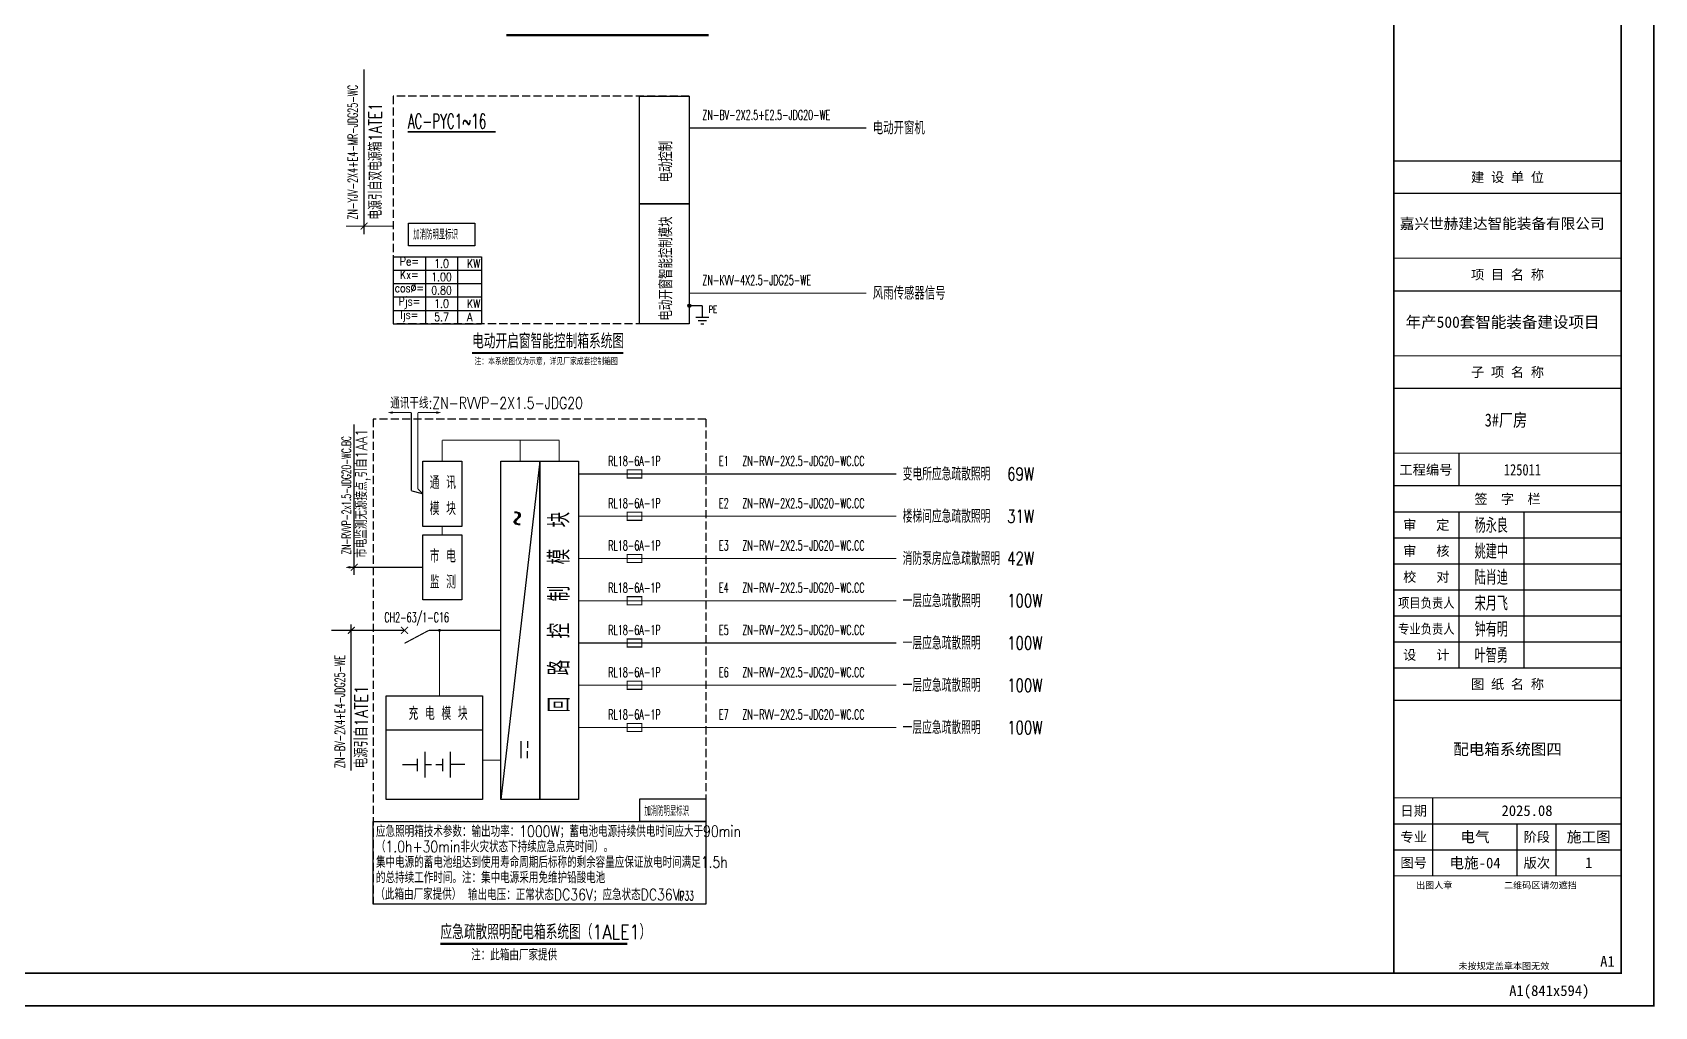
# Model space of a CAD drawing. Extents: x -1396510 to 1250330, y -1892470 to 1623980.
# Drawn here: x -623412 to -573485, y -1558415 to -1528444 of the extents above; entities that cross this region are included whole.
import ezdxf
from ezdxf.enums import TextEntityAlignment as Align

# ---------------------------------------------------------------- set-up
doc = ezdxf.new("R2010")
doc.units = 0
doc.header["$LTSCALE"] = 1000
doc.header["$MEASUREMENT"] = 0
doc.linetypes.add('DASH', pattern=[0.35, 0.25, -0.1])
doc.layers.get('Defpoints').update_dxf_attribs({"color": 210})
for name, color, linetype in [('0-cxFrame', 155, 'Continuous'), ('PUB_TEXT', 7, 'Continuous'), ('qianming', 155, 'Continuous'), ('TEL_SYMB', 3, 'Continuous'), ('TEL_TEXT', 7, 'Continuous'), ('电气系统图', 7, 'Continuous'), ('立面轮廓', 6, 'Continuous'), ('系统标准字体', 2, 'Continuous'), ('经纶图框—文字', 3, 'Continuous')]:
    doc.layers.add(name, color=color, linetype=linetype)
doc.layers.add('0-cxText', color=131, linetype='Continuous', lineweight=25)
doc.styles.add('-宋体', font='', dxfattribs={"width": 0.8})
doc.styles.add('_TEL_DIM', font='SIMPLEX', dxfattribs={"width": 0.8, "height": 3.5, "bigfont": 'HZTXT'})
doc.styles.add('BZHZ', font='bzxw', dxfattribs={"width": 0.8, "bigfont": 'bzhz'})
doc.styles.add('cx_biaoti', font='')
doc.styles.add('cx_tuming', font='simhei.ttf')
doc.styles.add('cx_tuqian1', font='')
doc.styles.add('TKJY_宋体', font='', dxfattribs={"width": 0.8})
doc.styles.add('系统-280', font='romanc.shx', dxfattribs={"width": 0.8, "height": 280, "bigfont": 'GBHZFS.shx'})
doc.styles.add('黑体', font='simhei.ttf', dxfattribs={"height": 12})
doc.styles.get('-宋体').set_extended_font_data('SimSun')
doc.styles.get('cx_biaoti').set_extended_font_data('SimSun')
doc.styles.get('cx_tuqian1').set_extended_font_data('SimSun')
doc.styles.get('TKJY_宋体').set_extended_font_data('SimSun')

# ---------------------------------------------------------------- blocks, each defined once
blk = doc.blocks.new('A$C6D655153')
at = {"layer": '电气系统图'}
h = blk.add_hatch(color=3, dxfattribs=at)
edge = h.paths.add_edge_path()
edge.add_arc((50, 550), 50, 0, 360)
at = {"layer": '电气系统图', "color": 3}
for p, q in [((450, 550), (50, 550)), ((250, 200), (650, 200)), ((325, 100), (575, 100)), ((400, 0), (500, 0))]:
    blk.add_line(p, q, dxfattribs=at)
blk.add_lwpolyline([(450, 550), (450, 200)], dxfattribs=at)
blk.add_circle((50, 550), 50, dxfattribs=at)
at = {"layer": '电气系统图', "color": 3, "style": '_TEL_DIM', "width": 0.7}
blk.add_attdef('PE', text='', height=220, dxfattribs=at).set_placement((707, 441), align=Align.MIDDLE_CENTER)
blk = doc.blocks.new('*T294')
at = {"layer": '电气系统图', "color": 0, "linetype": 'ByBlock', "lineweight": -2, "transparency": 16777216}
for p, q in [((0, 0), (2720, 0)), ((0, 0), (0, -2053)), ((990, 0), (990, -2053)), ((1980, 0), (1980, -2053)), ((2720, 0), (2720, -2053)), ((0, -411), (2720, -411)), ((0, -821), (2720, -821)), ((0, -1232), (2720, -1232)), ((0, -1643), (2720, -1643)), ((0, -2053), (2720, -2053))]:
    blk.add_line(p, q, dxfattribs=at)
at = {"layer": '电气系统图', "color": 0, "linetype": 'DASH', "transparency": 16777216, "style": '_TEL_DIM'}
for s, insert, char_height, width, attachment_point in [('Pe=', (495, 0), 264, 990, 2), ('Kx=', (495, -411), 264, 990, 2), ('1.00', (1485, -616), 264, 990, 5), ('1.0', (1485, -205), 264, 990, 5), ('  KW', (1980, -205), 264, 740, 4), ('cos%%C=', (495, -821), 264, 990, 2), ('0.80', (1485, -1027), 264, 990, 5), ('Pjs=', (495, -1232), 264, 990, 2), ('1.0', (1485, -1437), 264, 990, 5), ('  KW', (1980, -1437), 264, 740, 4), ('{\\H0.8571x;Ijs=} ', (495, -1643), 308, 990, 2), ('5.7', (1485, -1848), 264, 990, 5), ('  A', (1980, -1848), 264, 740, 4)]:
    blk.add_mtext(s, dxfattribs=dict(at, insert=insert, char_height=char_height, width=width, attachment_point=attachment_point))
blk = doc.blocks.new('充电模块')
for p, q in [((0, 2135), (2964, 2135)), ((509, 1068), (955, 1068)), ((955, 1249), (955, 867)), ((1192, 1464), (1192, 672)), ((1192, 1464), (1192, 672)), ((1192, 1068), (1399, 1068)), ((1532, 1068), (1740, 1068)), ((1740, 1249), (1740, 867)), ((1976, 1464), (1976, 672)), ((2423, 1068), (1976, 1068))]:
    blk.add_line(p, q)
blk.add_lwpolyline([(0, 3189), (2964, 3189), (2964, 0), (0, 0)], close=True)
at = {"style": '_TEL_DIM', "width": 0.75}
blk.add_text('充 电 模 块', height=400, dxfattribs=at).set_placement((691, 2442))
blk = doc.blocks.new('回路控制模块')
for p, q in [((1200, 10400), (0, 0)), ((630, 1271), (630, 1788)), ((830, 1788), (830, 1580)), ((830, 1271), (830, 1480))]:
    blk.add_line(p, q)
for points in [[(0, 10400), (1200, 10400), (1200, 0), (0, 0)], [(1200, 10400), (2400, 10400), (2400, 0), (1200, 0)]]:
    blk.add_lwpolyline(points, close=True)
at = {"style": '_TEL_DIM', "width": 0.75}
for s, p in [('~', (787, 8393)), ('回  路  控  制  模  块', (2124, 2675))]:
    blk.add_text(s, height=640, rotation=90, dxfattribs=at).set_placement(p)
blk = doc.blocks.new('通讯模块')
blk.add_lwpolyline([(0, 2000), (1200, 2000), (1200, 0), (0, 0)], close=True)
at = {"style": '_TEL_DIM', "width": 0.75}
for s, p in [('通 讯', (216, 1147)), ('模 块', (216, 347))]:
    blk.add_text(s, height=400, dxfattribs=at).set_placement(p)
blk = doc.blocks.new('$TelecSys$00000098')
blk.add_solid([(0.5, 0), (-0.5, 0.26), (-0.5, -0.26)])
blk = doc.blocks.new('zjcx_lan_qianzi(Dragon)')
for p, q in [((-7000, 4800), (0, 4800)), ((-5000, 4800), (-5000, 0)), ((-3000, 4800), (-3000, 0)), ((-7000, 4000), (0, 4000)), ((-7000, 3200), (0, 3200)), ((-7000, 2400), (0, 2400)), ((-7000, 1600), (0, 1600)), ((-7000, 800), (0, 800))]:
    blk.add_line(p, q)
at = {"const_width": 30}
blk.add_lwpolyline([(-7000, 5600), (0, 5600)], dxfattribs=at)
blk.add_lwpolyline([(-7000, 5600), (0, 5600), (0, 0), (-7000, 0)], close=True, dxfattribs=at)
at = {"style": 'cx_biaoti'}
for s, p in [('签  字  栏', (-3500, 5200)), ('审   定', (-6000, 4400)), ('审   核', (-6000, 3600)), ('校   对', (-6000, 2800)), ('设   计', (-6000, 400))]:
    blk.add_text(s, height=300, dxfattribs=at).set_placement(p, align=Align.MIDDLE)
at = {"style": 'cx_biaoti', "width": 0.85}
for s, p in [('项目负责人', (-6000, 2000)), ('专业负责人', (-6000, 1200))]:
    blk.add_text(s, height=300, dxfattribs=at).set_placement(p, align=Align.MIDDLE)
blk = doc.blocks.new('T-签字(Dragon)')
at = {"layer": '0-cxFrame'}
blk.add_blockref('zjcx_lan_qianzi(Dragon)', (0, 0), dxfattribs=at)
at = {"layer": 'qianming', "style": 'BZHZ', "width": 0.8}
for s, p in [('杨永良', (-4000, 4400)), ('姚建中', (-4000, 3600)), ('陆肖迪', (-4000, 2800)), ('宋月飞', (-4000, 2000)), ('钟有明', (-4000, 1200)), ('叶智勇', (-4000, 400))]:
    blk.add_text(s, height=450, dxfattribs=at).set_placement(p, align=Align.MIDDLE)
blk = doc.blocks.new('zjcx_lan_tuming(Dragon)')
for p, q in [((-7000, 8400), (0, 8400)), ((-5800, 3000), (-5800, 5400)), ((-7000, 4600), (0, 4600)), ((-3200, 3000), (-3200, 4600)), ((-2000, 3000), (-2000, 4600)), ((-7000, 3800), (0, 3800))]:
    blk.add_line(p, q)
at = {"const_width": 30}
for points in [[(-7000, 9400), (0, 9400)], [(-7000, 5400), (0, 5400)], [(-7000, 3000), (0, 3000)], [(-7000, 0), (0, 0)]]:
    blk.add_lwpolyline(points, dxfattribs=at)
blk.add_lwpolyline([(-7000, 9400), (0, 9400), (0, 0), (-7000, 0)], close=True)
at = {"style": 'cx_biaoti'}
for s, p in [('图 纸 名 称', (-3500, 8900)), ('日期', (-6388, 5000)), ('专业', (-6388, 4200)), ('阶段', (-2600, 4200)), ('图号', (-6388, 3400)), ('版次', (-2600, 3400))]:
    blk.add_text(s, height=300, dxfattribs=at).set_placement(p, align=Align.MIDDLE)
for s, p in [('出图人章', (-6316, 2607)), ('二维码区请勿遮挡', (-3609, 2607)), ('未按规定盖章本图无效', (-5013, 120))]:
    blk.add_text(s, height=200, dxfattribs=at).set_placement(p)
blk = doc.blocks.new('T-图签(Dragon)')
blk.add_blockref('zjcx_lan_tuming(Dragon)', (0, 0))
at = {"color": 3, "style": 'cx_biaoti'}
for s, p in [('2025.08', (-2900, 5000)), ('电气', (-4500, 4200)), ('施工图', (-1000, 4200))]:
    blk.add_text(s, height=330, dxfattribs=at).set_placement(p, align=Align.MIDDLE)
blk = doc.blocks.new('zjcx_lan_xiangmu(Dragon)')
for p, q in [((-7000, 9000), (0, 9000)), ((-7000, 6000), (0, 6000)), ((-7000, 3000), (0, 3000)), ((-5000, 1000), (-5000, 0))]:
    blk.add_line(p, q)
at = {"const_width": 30}
for points in [[(-7000, 10000), (0, 10000)], [(-7000, 7000), (0, 7000)], [(-7000, 7000), (0, 7000)], [(-7000, 4000), (0, 4000)], [(-7000, 4000), (0, 4000)], [(-7000, 1000), (0, 1000)], [(-7000, 0), (0, 0)]]:
    blk.add_lwpolyline(points, dxfattribs=at)
blk.add_lwpolyline([(-7000, 10000), (0, 10000), (0, 0), (-7000, 0)], close=True)
at = {"style": 'cx_biaoti'}
for s, p in [('建 设 单 位', (-3500, 9500)), ('项 目 名 称', (-3500, 6500)), ('子 项 名 称', (-3500, 3500)), ('工程编号', (-6013, 500))]:
    blk.add_text(s, height=300, dxfattribs=at).set_placement(p, align=Align.MIDDLE)
blk = doc.blocks.new('T-项目(Dragon)')
blk.add_blockref('zjcx_lan_xiangmu(Dragon)', (0, 0))
at = {"color": 3, "style": 'cx_tuming'}
for s, height, p in [('嘉兴世赫建达智能装备有限公司', 330, (-6816, 7901)), ('年产500套智能装备建设项目 ', 350, (-6638, 4859))]:
    blk.add_text(s, height=height, dxfattribs=at).set_placement(p)
at = {"layer": '经纶图框—文字', "color": 4, "style": 'TKJY_宋体', "width": 0.8}
blk.add_text('125011', height=350, dxfattribs=at).set_placement((-3042, 316), align=Align.CENTER)
blk = doc.blocks.new('zjcx_T1(Dragon)')
at = {"layer": '0-cxFrame', "const_width": 50}
blk.add_lwpolyline([(-7000, 0), (0, 0), (0, 57400), (-7000, 57400)], close=True, dxfattribs=at)
at = {"layer": '0-cxFrame'}
for name, p in [('T-项目(Dragon)', (0, 15000)), ('T-签字(Dragon)', (0, 9400)), ('T-图签(Dragon)', (0, 0))]:
    blk.add_blockref(name, p, dxfattribs=at)
blk = doc.blocks.new('TK22.A1 L(Dragon)')
at = {"layer": '0-cxFrame', "color": 7, "const_width": 0.5}
blk.add_lwpolyline([(0, 0), (-841, 0), (-841, 594), (0, 594)], close=True, dxfattribs=at)
at = {"layer": '0-cxFrame', "const_width": 0.5}
for points in [[(-80, 10), (-821, 10), (-821, 584), (-80, 584)], [(-10, 10), (-80, 10), (-80, 584), (-10, 584)]]:
    blk.add_lwpolyline(points, close=True, dxfattribs=at)
at = {"layer": '0-cxFrame', "xscale": 0.01, "yscale": 0.01, "zscale": 0.01}
blk.add_blockref('zjcx_T1(Dragon)', (-10, 10), dxfattribs=at)
at = {"style": '黑体', "flags": 4}
blk.add_attdef('图幅', text='', height=3.3, dxfattribs=at).set_placement((-40, 3), align=Align.RIGHT)
at = {"layer": '0-cxFrame', "style": '黑体'}
blk.add_text('(841x594)', height=3.3, dxfattribs=at).set_placement((-40, 3))
at = {"layer": '0-cxText', "flags": 4}
for tag, height, style, p in [('建设单位', 3.5, 'cx_tuming', (-45, 240)), ('项目名称', 3.5, 'cx_tuming', (-45, 210)), ('子项名称', 3.5, 'cx_tuming', (-45, 180)), ('工程编号', 3.3, 'cx_tuqian1', (-35, 165)), ('图名1', 3.5, 'cx_tuming', (-45, 87)), ('图名2', 3.5, 'cx_tuming', (-45, 79)), ('图名3', 3.5, 'cx_tuming', (-45, 71)), ('出图日期', 3.3, 'cx_tuqian1', (-39, 60)), ('专业', 3.3, 'cx_tuqian1', (-55, 52)), ('图号', 3.3, 'cx_tuqian1', (-55, 44)), ('版次', 3.3, 'cx_tuqian1', (-20, 44))]:
    blk.add_attdef(tag, text='', height=height, dxfattribs=dict(at, style=style)).set_placement(p, align=Align.MIDDLE)
at = {"layer": 'Defpoints', "color": 6, "flags": 4}
for tag, height, style, p in [('tufu', 3.3, '黑体', (-12, 12)), ('dwfname', 4, 'cx_tuqian1', (-80, 3))]:
    blk.add_attdef(tag, text='', height=height, dxfattribs=dict(at, style=style)).set_placement(p, align=Align.RIGHT)

msp = doc.modelspace()

# ---------------------------------------------------------------- linework, layer by layer
at = {"elevation": 583.6}
msp.add_lwpolyline([(-611833.6, -1534315.5), (-609797.1, -1534315.5), (-609797.1, -1535013.4), (-611833.6, -1535013.4)], close=True, dxfattribs=at)
for points in [[(-611400, -1543900.9), (-610200, -1543900.9), (-610200, -1545900.9), (-611400, -1545900.9)], [(-604719.4, -1552023), (-602682.8, -1552023), (-602682.8, -1552721), (-604719.4, -1552721)], [(-612926.5, -1552721), (-602682.9, -1552721), (-602682.9, -1555265.6), (-612926.5, -1555265.6)]]:
    msp.add_lwpolyline(points, close=True)
at = {"layer": 'TEL_SYMB'}
for points, const_width in [([(-608828.9, -1528527.7), (-602597.3, -1528527.7)], 70), ([(-611860.4, -1531505), (-609150.8, -1531505)], 52.5), ([(-609880.7, -1538307.8), (-605221.3, -1538307.8)], 70), ([(-610855.2, -1556486.5), (-605102.8, -1556486.5)], 70)]:
    msp.add_lwpolyline(points, dxfattribs=dict(at, const_width=const_width))
at = {"layer": '电气系统图'}
for p, q in [((-613205.6, -1534652.5), (-613205.6, -1529583.6)), ((-613508.5, -1545131.9), (-613508.5, -1540509.8)), ((-613600, -1551152.3), (-613600, -1546656.2))]:
    msp.add_line(p, q, dxfattribs=at)
at = {"layer": '电气系统图', "color": 1, "linetype": 'DASH'}
for p, q in [((-603193.7, -1530400), (-612305.6, -1530400)), ((-612305.6, -1530400), (-612305.6, -1537404.9)), ((-603193.7, -1530400), (-603193.7, -1537404.9)), ((-603193.7, -1537404.9), (-612305.6, -1537404.9)), ((-602682.9, -1540340), (-612926.5, -1540340)), ((-612926.5, -1540340), (-612926.5, -1555265.6)), ((-602682.9, -1540340), (-602682.9, -1555265.6)), ((-602682.8, -1555265.6), (-612926.5, -1555265.6))]:
    msp.add_line(p, q, dxfattribs=at)
at = {"layer": '电气系统图', "const_width": 35}
for points in [[(-603193.7, -1531382.3), (-597746.3, -1531382.4)], [(-613761.9, -1534402.5), (-612305.6, -1534402.5)], [(-613311.7, -1534508.5), (-613099.5, -1534296.4)], [(-603193.7, -1536465.1), (-597746.3, -1536465.1)], [(-606600, -1542029.6), (-605257.9, -1542029.6)], [(-604507.9, -1542029.6), (-596826.8, -1542029.6)], [(-606600, -1543329.6), (-605257.9, -1543329.6)], [(-604507.9, -1543329.6), (-596826.8, -1543329.6)], [(-606600, -1544629.6), (-605257.9, -1544629.6)], [(-604507.9, -1544629.6), (-596826.8, -1544629.6)], [(-613614.5, -1545007), (-613402.4, -1544794.8)], [(-606600, -1545929.6), (-605257.9, -1545929.6)], [(-604507.9, -1545929.6), (-596826.8, -1545929.6)], [(-613706.1, -1546946.1), (-613493.9, -1546733.9)], [(-612066.9, -1546946.1), (-611854.8, -1546733.9)], [(-612066.9, -1546733.9), (-611854.8, -1546946.1)], [(-614207.7, -1546840), (-611960.8, -1546840)], [(-611210.8, -1546840), (-611960.8, -1547240)], [(-609000, -1546840), (-611210.8, -1546840)], [(-610882.9, -1548851.4), (-610882.9, -1546840)], [(-606600, -1547229.6), (-605257.9, -1547229.6)], [(-604507.9, -1547229.6), (-596826.8, -1547229.6)], [(-606600, -1548529.6), (-605257.9, -1548529.6)], [(-604507.9, -1548529.6), (-596826.8, -1548529.6)], [(-606600, -1549829.6), (-605257.9, -1549829.6)], [(-604507.9, -1549829.6), (-596826.8, -1549829.6)], [(-609562.7, -1550833.5), (-609000, -1550833.5)]]:
    msp.add_lwpolyline(points, dxfattribs=at)
at = {"layer": '电气系统图', "linetype": 'DASH', "const_width": 35}
for points in [[(-612323.8, -1540140), (-611750, -1540140)], [(-611750, -1542546.2), (-611750, -1540140)], [(-611550, -1542490), (-611550, -1540140)], [(-611550, -1540140), (-610976.2, -1540140)], [(-607200, -1540990), (-610800, -1540990)], [(-610800, -1540990), (-610800, -1541640)], [(-608400, -1541640), (-608400, -1540990)], [(-607200, -1541640), (-607200, -1540990)], [(-611400, -1542640), (-611750, -1542546.2)], [(-611400, -1542640), (-611550, -1542490)], [(-610800, -1543640), (-610800, -1543900.9)], [(-613632.2, -1544900.9), (-611400, -1544900.9)]]:
    msp.add_lwpolyline(points, dxfattribs=at)
at = {"layer": '电气系统图', "color": 3, "const_width": 35}
for points in [[(-604507.9, -1542029.6), (-605257.9, -1542029.6)], [(-604507.9, -1543329.6), (-605257.9, -1543329.6)], [(-604507.9, -1544629.6), (-605257.9, -1544629.6)], [(-604507.9, -1545929.6), (-605257.9, -1545929.6)], [(-604507.9, -1547229.6), (-605257.9, -1547229.6)], [(-604507.9, -1548529.6), (-605257.9, -1548529.6)], [(-604507.9, -1549829.6), (-605257.9, -1549829.6)]]:
    msp.add_lwpolyline(points, dxfattribs=at)
for points in [[(-605107.9, -1542154.6), (-604657.9, -1542154.6), (-604657.9, -1541904.6), (-605107.9, -1541904.6), (-605107.9, -1542154.6)], [(-605107.9, -1543454.6), (-604657.9, -1543454.6), (-604657.9, -1543204.6), (-605107.9, -1543204.6), (-605107.9, -1543454.6)], [(-605107.9, -1544754.6), (-604657.9, -1544754.6), (-604657.9, -1544504.6), (-605107.9, -1544504.6), (-605107.9, -1544754.6)], [(-605107.9, -1546054.6), (-604657.9, -1546054.6), (-604657.9, -1545804.6), (-605107.9, -1545804.6), (-605107.9, -1546054.6)], [(-605107.9, -1547354.6), (-604657.9, -1547354.6), (-604657.9, -1547104.6), (-605107.9, -1547104.6), (-605107.9, -1547354.6)], [(-605107.9, -1548654.6), (-604657.9, -1548654.6), (-604657.9, -1548404.6), (-605107.9, -1548404.6), (-605107.9, -1548654.6)], [(-605107.9, -1549954.6), (-604657.9, -1549954.6), (-604657.9, -1549704.6), (-605107.9, -1549704.6), (-605107.9, -1549954.6)]]:
    msp.add_lwpolyline(points, close=True, dxfattribs=at)
at = {"layer": '电气系统图', "const_width": 35}
msp.add_lwpolyline([(-610907.9, -1546840, 1), (-610857.9, -1546840, 1)], format="xyb", close=True, dxfattribs=at)
at = {"layer": '立面轮廓', "ltscale": 0.05}
for points in [[(-604723.2, -1530400), (-603193.7, -1530400), (-603193.7, -1537404.9), (-604723.2, -1537404.9)], [(-604723.2, -1530400), (-603193.7, -1530400), (-603193.7, -1533720.9), (-604723.2, -1533720.9)], [(-604723.2, -1533720.9), (-603193.7, -1533720.9), (-603193.7, -1537404.9), (-604723.2, -1537404.9)]]:
    msp.add_lwpolyline(points, close=True, dxfattribs=at)

# ---------------------------------------------------------------- block references
msp.add_blockref('*T294', (-612305.6, -1535351.6))
at = {"layer": '0-cxFrame'}
ref = msp.add_blockref('TK22.A1 L(Dragon)', (-573510, -1558390), dxfattribs=dict(at, xscale=100, yscale=100, zscale=100))
ref.add_attrib('图名2', '配电箱系统图四', dxfattribs={"layer": '0-cxText', "height": 350, "style": 'cx_tuming'}).set_placement((-578010, -1550490), align=Align.MIDDLE)
ref.add_attrib('图号', '电施-04', dxfattribs={"layer": '0-cxText', "height": 330, "style": 'cx_tuqian1'}).set_placement((-579010, -1553990), align=Align.MIDDLE)
ref.add_attrib('版次', '1', dxfattribs={"layer": '0-cxText', "height": 330, "style": 'cx_tuqian1'}).set_placement((-575510, -1553990), align=Align.MIDDLE)
ref.add_attrib('图幅', 'A1', dxfattribs={"layer": '0', "height": 330, "style": '黑体'}).set_placement((-577510, -1558090), align=Align.RIGHT)
ref.add_attrib('tufu', 'A1', dxfattribs={"layer": 'Defpoints', "color": 6, "height": 330, "style": '黑体'}).set_placement((-574710, -1557190), align=Align.RIGHT)
at = {"layer": '电气系统图'}
ref = msp.add_blockref('A$C6D655153', (-603243.7, -1537404.9), dxfattribs=at)
ref.add_attrib('PE', 'PE', dxfattribs={"color": 3, "height": 220, "style": '_TEL_DIM', "width": 0.7}).set_placement((-602469.1, -1536964.4), align=Align.MIDDLE_CENTER)
at = {"layer": '电气系统图', "linetype": 'DASH', "yscale": 150, "zscale": 150}
for p, xscale, rotation in [((-612398.8, -1540140), 150, 180), ((-610901.2, -1540140), -150, 180), ((-613707.2, -1544900.9), 150, 179.9999999999999)]:
    msp.add_blockref('$TelecSys$00000098', p, dxfattribs=dict(at, xscale=xscale, rotation=rotation))
at = {"layer": '电气系统图'}
for name, p in [('通讯模块', (-611400, -1543640)), ('回路控制模块', (-609000, -1552040)), ('充电模块', (-612526.5, -1552040))]:
    msp.add_blockref(name, p, dxfattribs=at)

# ---------------------------------------------------------------- texts
at = {"style": '_TEL_DIM', "width": 0.75}
for s, p in [('市 电', (-611183.8, -1544753.8)), ('监 测', (-611183.8, -1545553.8))]:
    msp.add_text(s, height=400, dxfattribs=at).set_placement(p)
at = {"layer": 'PUB_TEXT', "color": 0, "style": '-宋体', "width": 0.75}
msp.add_text('注：本系统图仅为示意，详见厂家成套控制箱图', height=200, dxfattribs=at).set_placement((-609807.4, -1538654.2))
at = {"layer": 'TEL_SYMB', "color": 7, "style": '_TEL_DIM'}
for s, width, p in [('AC-PYC1~16', 0.6, (-611860.4, -1531400)), ('电动开启窗智能控制箱系统图', 0.8, (-609880.7, -1538167.8)), ('应急疏散照明配电箱系统图（1ALE1）', 0.8, (-610855.2, -1556346.5))]:
    msp.add_text(s, height=450, dxfattribs=dict(at, width=width)).set_placement(p)
at = {"layer": 'TEL_TEXT', "style": '_TEL_DIM'}
for s, height, width, p in [('通讯干线:ZN-RVVP-2X1.5-JDG20', 350, 0.8, (-612398.8, -1540020.5)), ('（此箱由厂家提供）', 350, 0.8, (-612857.4, -1555130.3)), ('输出电压：正常状态DC36V；应急状态DC36V；', 350, 0.8, (-610006.6, -1555144.9)), ('IP33', 280, 0.6, (-603549.9, -1555148.7)), ('注：此箱由厂家提供', 350, 0.8, (-609908.2, -1556998.1))]:
    msp.add_text(s, height=height, dxfattribs=dict(at, width=width)).set_placement(p)
for s, height, width, p in [('ZN-RVVP-2x1.5-JDG20-WC.BC', 280, 0.6, (-613609.5, -1544507.7)), ('市电监测无源接点,引自1AA1', 350, 0.8, (-613112.9, -1544609.6))]:
    msp.add_text(s, height=height, rotation=90, dxfattribs=dict(at, width=width)).set_placement(p)
at = {"layer": 'TEL_TEXT', "color": 1, "style": '_TEL_DIM', "width": 0.8}
for s, p in [('应急照明箱技术参数：输出功率：1000W；蓄电池电源持续供电时间应大于90min', (-612838, -1553197.9)), ('（1.0h+30min非火灾状态下持续应急点亮时间）。', (-612838, -1553668)), ('集中电源的蓄电池组达到使用寿命周期后标称的剩余容量应保证放电时间满足1.5h ', (-612838, -1554147.6)), ('的总持续工作时间。注：集中电源采用免维护铅酸电池', (-612838, -1554620.7))]:
    msp.add_text(s, height=350, dxfattribs=at).set_placement(p)
at = {"layer": '电气系统图', "style": '_TEL_DIM'}
for s, height, width, p in [('ZN-YJV-2X4+E4-MR-JDG25-WC', 300, 0.6, (-613405.6, -1534202.5)), ('电源引自双电源箱1ATE1', 400, 0.75, (-612655.6, -1534202.5)), ('电动控制', 400, 0.8, (-603715.7, -1533058.8)), ('电动开窗智能控制模块', 400, 0.8, (-603715.7, -1537307)), ('ZN-BV-2X4+E4-JDG25-WE', 300, 0.6, (-613800, -1551081.2)), ('电源引自1ATE1', 400, 0.8, (-613093.9, -1551081.2))]:
    msp.add_text(s, height=height, rotation=90, dxfattribs=dict(at, width=width)).set_placement(p)
for s, height, width, p in [('ZN-BV-2X2.5+E2.5-JDG20-WE', 300, 0.6, (-602793.7, -1531132.3)), ('电动开窗机', 400, 0.8, (-597546.3, -1531582.4)), ('ZN-KVV-4X2.5-JDG25-WE', 300, 0.6, (-602793.7, -1536215.1)), ('风雨传感器信号', 400, 0.8, (-597546.3, -1536665.1)), ('E1', 300, 0.6, (-602282.9, -1541779.6)), ('ZN-RVV-2X2.5-JDG20-WC.CC', 300, 0.6, (-601564, -1541779.6)), ('变电所应急疏散照明', 400, 0.75, (-596626.8, -1542229.6)), ('69W', 400, 0.75, (-593410.1, -1542229.6)), ('E2', 300, 0.6, (-602282.9, -1543079.6)), ('ZN-RVV-2X2.5-JDG20-WC.CC', 300, 0.6, (-601564, -1543079.6)), ('楼梯间应急疏散照明', 400, 0.75, (-596626.8, -1543529.6)), ('31W', 400, 0.75, (-593410.1, -1543529.6)), ('E3', 300, 0.6, (-602282.9, -1544379.6)), ('ZN-RVV-2X2.5-JDG20-WC.CC', 300, 0.6, (-601564, -1544379.6)), ('消防泵房应急疏散照明', 400, 0.75, (-596626.8, -1544829.6)), ('42W', 400, 0.75, (-593410.1, -1544829.6)), ('E4', 300, 0.6, (-602282.9, -1545679.6)), ('ZN-RVV-2X2.5-JDG20-WC.CC', 300, 0.6, (-601564, -1545679.6)), ('一层应急疏散照明', 400, 0.75, (-596626.8, -1546129.6)), ('100W', 400, 0.75, (-593410.1, -1546129.6)), ('E5', 300, 0.6, (-602282.9, -1546979.6)), ('ZN-RVV-2X2.5-JDG20-WC.CC', 300, 0.6, (-601564, -1546979.6)), ('一层应急疏散照明', 400, 0.75, (-596626.8, -1547429.6)), ('100W', 400, 0.75, (-593410.1, -1547429.6)), ('E6', 300, 0.6, (-602282.9, -1548279.6)), ('ZN-RVV-2X2.5-JDG20-WC.CC', 300, 0.6, (-601564, -1548279.6)), ('一层应急疏散照明', 400, 0.75, (-596626.8, -1548729.6)), ('100W', 400, 0.75, (-593410.1, -1548729.6)), ('E7', 300, 0.6, (-602282.9, -1549579.6)), ('ZN-RVV-2X2.5-JDG20-WC.CC', 300, 0.6, (-601564, -1549579.6)), ('一层应急疏散照明', 400, 0.75, (-596626.8, -1550029.6)), ('100W', 400, 0.75, (-593410.1, -1550029.6))]:
    msp.add_text(s, height=height, dxfattribs=dict(at, width=width)).set_placement(p)
at = {"layer": '电气系统图', "color": 0, "style": '_TEL_DIM', "width": 0.6}
for p in [(-604882.9, -1541779.6), (-604882.9, -1543079.6), (-604882.9, -1544379.6), (-604882.9, -1545679.6), (-604882.9, -1546979.6), (-604882.9, -1548279.6), (-604882.9, -1549579.6)]:
    msp.add_text('RL18-6A-1P', height=300, dxfattribs=at).set_placement(p, align=Align.CENTER)
at = {"layer": '电气系统图', "style": '_TEL_DIM', "width": 0.6}
msp.add_text('CH2-63/1-C16', height=300, dxfattribs=at).set_placement((-611585.8, -1546590), align=Align.CENTER)
at = {"layer": '系统标准字体', "color": 6, "style": '系统-280', "width": 0.7}
msp.add_text('加消防明显标识', height=280, rotation=360, dxfattribs=at).set_placement((-611690.4, -1534812.1))
msp.add_text('加消防明显标识', height=280, dxfattribs=at).set_placement((-604576.2, -1552549.4, -583.6))
at = {"layer": '经纶图框—文字', "style": 'TKJY_宋体', "width": 0.8}
msp.add_text('3#厂房', height=400, dxfattribs=at).set_placement((-578057.3, -1540568.3), align=Align.CENTER)

doc.saveas('drawing.dxf')
